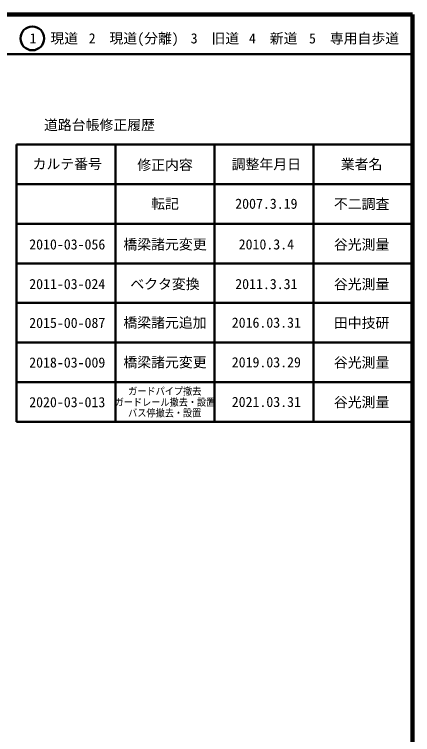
# Model space of a CAD drawing. Units: millimetres on the paper, enlarged 1000 times. Extents: x 40000 to 680000, y 20000 to 380000.
# Drawn here: x 579500 to 680000, y 198319 to 380000 of the extents above; entities that cross this region are included whole.
import ezdxf
from ezdxf.enums import TextEntityAlignment as Align

# ---------------------------------------------------------------- set-up
doc = ezdxf.new("R2010")
doc.units = ezdxf.units.MM
doc.header["$LTSCALE"] = 1000
for name, color, linetype, lineweight in [('M-TTL', 2, 'Continuous', 140), ('M-TTL-FRAM', 2, 'Continuous', 50), ('M-TTL-LINE', 7, 'Continuous', 50), ('M-TTL-TXT', 7, 'Continuous', 13)]:
    doc.layers.add(name, color=color, linetype=linetype, lineweight=lineweight)
doc.styles.add('ＭＳ ゴシック', font='')
doc.styles.get('ＭＳ ゴシック').set_extended_font_data('MS Gothic')

msp = doc.modelspace()

# ---------------------------------------------------------------- linework, layer by layer
at = {"layer": 'M-TTL'}
for p, q in [((680000, 380000), (40000, 380000)), ((680000, 20000), (680000, 380000))]:
    msp.add_line(p, q, dxfattribs=at)
at = {"layer": 'M-TTL-FRAM'}
for p, q in [((580000, 347197), (680000, 347197)), ((580000, 347197), (580000, 277197)), ((580000, 277197), (680000, 277197))]:
    msp.add_line(p, q, dxfattribs=at)
at = {"layer": 'M-TTL-LINE'}
for p, q in [((40000, 370000), (680000, 370000)), ((605000, 347197), (605000, 277197)), ((630000, 347197), (630000, 277197)), ((655000, 347197), (655000, 277197)), ((580000, 337197), (680000, 337197)), ((580000, 327197), (680000, 327197)), ((580000, 317197), (680000, 317197)), ((580000, 307197), (680000, 307197)), ((580000, 297197), (680000, 297197)), ((580000, 287197), (680000, 287197))]:
    msp.add_line(p, q, dxfattribs=at)
msp.add_circle((584031, 373958), 3000, dxfattribs=at)

# ---------------------------------------------------------------- texts
at = {"layer": 'M-TTL-TXT', "style": 'ＭＳ ゴシック'}
for s, p in [('1\u3000現道', (589448, 373958)), ('2\u3000現道(分離)', (609619, 373958)), ('3\u3000旧道', (630121, 373958)), ('4\u3000新道', (644824, 373958)), ('5\u3000専用自歩道', (665228, 373958)), ('道路台帳修正履歴', (600968, 352113)), ('カルテ番号', (592839, 342277)), ('修正内容', (617509, 342023)), ('調整年月日', (643089, 342197)), ('業者名', (667134, 342197)), ('転記', (617509, 332245)), ('2007.3.19', (643089, 332245)), ('不二調査', (667134, 332189)), ('橋梁諸元変更', (617509, 321987)), ('谷光測量', (667134, 321930)), ('2010-03-056', (592839, 321986)), ('2010.3.4', (643089, 321987)), ('2011-03-024', (592839, 311986)), ('ベクタ変換', (617509, 311987)), ('2011.3.31', (643089, 311987)), ('谷光測量', (667134, 311930)), ('2015-00-087', (592839, 302189)), ('橋梁諸元追加', (617509, 302245)), ('2016.03.31', (643089, 302245)), ('田中技研', (667134, 302189)), ('2018-03-009', (592839, 292189)), ('橋梁諸元変更', (617509, 292245)), ('2019.03.29', (643089, 292245)), ('谷光測量', (667134, 292189)), ('2020-03-013', (592839, 282189)), ('2021.03.31', (643089, 282245)), ('谷光測量', (667134, 282189))]:
    msp.add_text(s, height=2566, dxfattribs=at).set_placement(p, align=Align.MIDDLE_CENTER)
at = {"layer": 'M-TTL-TXT', "style": 'ＭＳ ゴシック', "width": 0.9}
for s, p in [('ガードパイプ撤去', (617451, 284950)), ('ガードレール撤去・設置', (617509, 282177)), ('バス停撤去・設置', (617441, 279459))]:
    msp.add_text(s, height=1833, dxfattribs=at).set_placement(p, align=Align.MIDDLE_CENTER)

doc.saveas('drawing.dxf')
